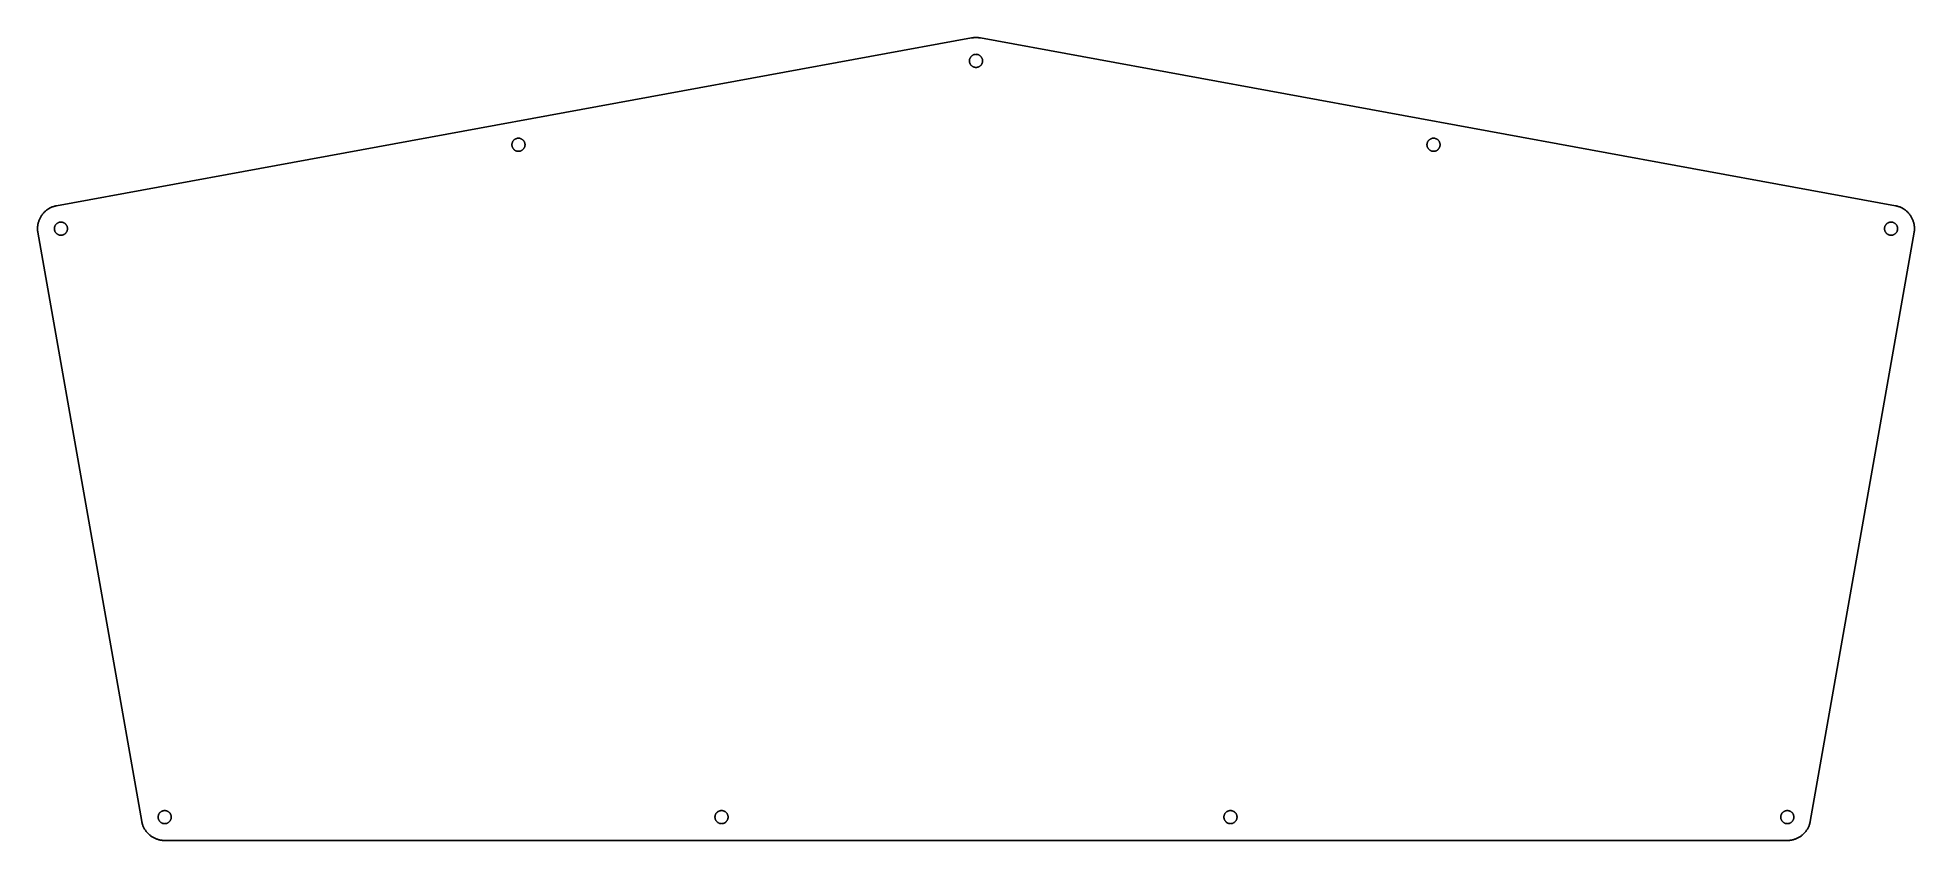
# Model space of a CAD drawing. Header units: metres. Extents: x -7 to 315, y -15 to 123.
import ezdxf

# ---------------------------------------------------------------- set-up
doc = ezdxf.new("R2010")
doc.units = ezdxf.units.M

msp = doc.modelspace()

# ---------------------------------------------------------------- linework, layer by layer
for p, q in [((153.25, 122.829), (-3.38733, 94.1015)), ((153.374, 122.851), (153.25, 122.829)), ((153.499, 122.869), (153.374, 122.851)), ((153.624, 122.883), (153.499, 122.869)), ((153.749, 122.892), (153.624, 122.883)), ((153.874, 122.898), (153.749, 122.892)), ((154, 122.9), (153.874, 122.898)), ((154.126, 122.898), (154, 122.9)), ((154.251, 122.892), (154.126, 122.898)), ((154.376, 122.883), (154.251, 122.892)), ((154.501, 122.869), (154.376, 122.883)), ((154.626, 122.851), (154.501, 122.869)), ((154.75, 122.829), (154.626, 122.851)), ((311.387, 94.1015), (154.75, 122.829)), ((152.877, 118.9), (152.879, 118.971)), ((152.879, 118.83), (152.877, 118.9)), ((152.879, 118.971), (152.886, 119.041)), ((152.886, 119.041), (152.897, 119.111)), ((152.897, 119.111), (152.912, 119.18)), ((152.912, 119.18), (152.932, 119.247)), ((152.932, 119.247), (152.956, 119.314)), ((152.956, 119.314), (152.984, 119.378)), ((152.984, 119.378), (153.016, 119.441)), ((153.016, 119.441), (153.052, 119.502)), ((153.052, 119.502), (153.091, 119.56)), ((153.091, 119.56), (153.135, 119.616)), ((153.135, 119.616), (153.181, 119.669)), ((153.181, 119.669), (153.231, 119.719)), ((153.231, 119.719), (153.284, 119.766)), ((153.284, 119.766), (153.34, 119.809)), ((153.34, 119.809), (153.398, 119.848)), ((153.398, 119.848), (153.459, 119.884)), ((153.459, 119.884), (153.522, 119.916)), ((153.522, 119.916), (153.587, 119.944)), ((153.587, 119.944), (153.653, 119.968)), ((153.653, 119.968), (153.721, 119.988)), ((153.721, 119.988), (153.79, 120.003)), ((153.79, 120.003), (153.859, 120.014)), ((153.859, 120.014), (153.929, 120.021)), ((153.929, 120.021), (154, 120.023)), ((154, 120.023), (154.071, 120.021)), ((154.071, 120.021), (154.141, 120.014)), ((154.141, 120.014), (154.21, 120.003)), ((154.21, 120.003), (154.279, 119.988)), ((154.279, 119.988), (154.347, 119.968)), ((154.347, 119.968), (154.413, 119.944)), ((154.413, 119.944), (154.478, 119.916)), ((154.478, 119.916), (154.541, 119.884)), ((154.541, 119.884), (154.602, 119.848)), ((154.602, 119.848), (154.66, 119.809)), ((154.66, 119.809), (154.716, 119.766)), ((154.716, 119.766), (154.769, 119.719)), ((154.769, 119.719), (154.819, 119.669)), ((154.819, 119.669), (154.865, 119.616)), ((154.865, 119.616), (154.909, 119.56)), ((154.909, 119.56), (154.948, 119.502)), ((154.948, 119.502), (154.984, 119.441)), ((154.984, 119.441), (155.016, 119.378)), ((155.016, 119.378), (155.044, 119.314)), ((155.044, 119.314), (155.068, 119.247)), ((155.068, 119.247), (155.088, 119.18)), ((155.088, 119.18), (155.103, 119.111)), ((155.103, 119.111), (155.114, 119.041)), ((155.114, 119.041), (155.121, 118.971)), ((155.121, 118.971), (155.123, 118.9)), ((155.123, 118.9), (155.121, 118.83)), ((152.886, 118.76), (152.879, 118.83)), ((152.897, 118.69), (152.886, 118.76)), ((152.912, 118.621), (152.897, 118.69)), ((152.932, 118.553), (152.912, 118.621)), ((152.956, 118.487), (152.932, 118.553)), ((152.984, 118.422), (152.956, 118.487)), ((153.016, 118.359), (152.984, 118.422)), ((153.052, 118.299), (153.016, 118.359)), ((153.091, 118.24), (153.052, 118.299)), ((153.135, 118.184), (153.091, 118.24)), ((153.181, 118.132), (153.135, 118.184)), ((153.231, 118.082), (153.181, 118.132)), ((153.284, 118.035), (153.231, 118.082)), ((153.34, 117.992), (153.284, 118.035)), ((153.398, 117.952), (153.34, 117.992)), ((153.459, 117.916), (153.398, 117.952)), ((153.522, 117.884), (153.459, 117.916)), ((153.587, 117.856), (153.522, 117.884)), ((153.653, 117.832), (153.587, 117.856)), ((153.721, 117.813), (153.653, 117.832)), ((153.79, 117.797), (153.721, 117.813)), ((153.859, 117.786), (153.79, 117.797)), ((153.929, 117.779), (153.859, 117.786)), ((154, 117.777), (153.929, 117.779)), ((154.071, 117.779), (154, 117.777)), ((154.141, 117.786), (154.071, 117.779)), ((154.21, 117.797), (154.141, 117.786)), ((154.279, 117.813), (154.21, 117.797)), ((154.347, 117.832), (154.279, 117.813)), ((154.413, 117.856), (154.347, 117.832)), ((154.478, 117.884), (154.413, 117.856)), ((154.541, 117.916), (154.478, 117.884)), ((154.602, 117.952), (154.541, 117.916)), ((154.66, 117.992), (154.602, 117.952)), ((154.716, 118.035), (154.66, 117.992)), ((154.769, 118.082), (154.716, 118.035)), ((154.819, 118.132), (154.769, 118.082)), ((154.865, 118.184), (154.819, 118.132)), ((154.909, 118.24), (154.865, 118.184)), ((154.948, 118.299), (154.909, 118.24)), ((154.984, 118.359), (154.948, 118.299)), ((155.016, 118.422), (154.984, 118.359)), ((155.044, 118.487), (155.016, 118.422)), ((155.068, 118.553), (155.044, 118.487)), ((155.088, 118.621), (155.068, 118.553)), ((155.103, 118.69), (155.088, 118.621)), ((155.114, 118.76), (155.103, 118.69)), ((155.121, 118.83), (155.114, 118.76)), ((74.5581, 104.536), (74.5603, 104.607)), ((74.5603, 104.466), (74.5581, 104.536)), ((74.5603, 104.607), (74.5669, 104.677)), ((74.5669, 104.396), (74.5603, 104.466)), ((74.5669, 104.677), (74.578, 104.747)), ((74.578, 104.326), (74.5669, 104.396)), ((74.578, 104.747), (74.5934, 104.816)), ((74.5934, 104.257), (74.578, 104.326)), ((74.5934, 104.816), (74.6131, 104.883)), ((74.6131, 104.189), (74.5934, 104.257)), ((74.6131, 104.883), (74.6369, 104.95)), ((74.6369, 104.123), (74.6131, 104.189)), ((74.6369, 104.95), (74.665, 105.014)), ((74.665, 104.058), (74.6369, 104.123)), ((74.665, 105.014), (74.697, 105.077)), ((74.697, 103.995), (74.665, 104.058)), ((74.697, 105.077), (74.7329, 105.138)), ((74.7329, 103.935), (74.697, 103.995)), ((74.7329, 105.138), (74.7726, 105.196)), ((74.7726, 103.876), (74.7329, 103.935)), ((74.7726, 105.196), (74.8158, 105.252)), ((74.8158, 103.82), (74.7726, 103.876)), ((74.8158, 105.252), (74.8625, 105.305)), ((74.8625, 103.768), (74.8158, 103.82)), ((74.8625, 105.305), (74.9123, 105.355)), ((74.9123, 103.718), (74.8625, 103.768)), ((74.9123, 105.355), (74.9653, 105.402)), ((74.9653, 103.671), (74.9123, 103.718)), ((74.9653, 105.402), (75.021, 105.445)), ((75.021, 103.628), (74.9653, 103.671)), ((75.021, 105.445), (75.0793, 105.485)), ((75.0793, 103.588), (75.021, 103.628)), ((75.0793, 105.485), (75.1401, 105.52)), ((75.1401, 103.552), (75.0793, 103.588)), ((75.1401, 105.52), (75.2029, 105.552)), ((75.2029, 103.52), (75.1401, 103.552)), ((75.2029, 105.552), (75.2677, 105.58)), ((75.2677, 103.492), (75.2029, 103.52)), ((75.2677, 105.58), (75.3341, 105.604)), ((75.3341, 103.468), (75.2677, 103.492)), ((75.3341, 105.604), (75.4018, 105.624)), ((75.4018, 103.449), (75.3341, 103.468)), ((75.4018, 105.624), (75.4707, 105.639)), ((75.4707, 103.433), (75.4018, 103.449)), ((75.4707, 105.639), (75.5403, 105.65)), ((75.5403, 103.422), (75.4707, 103.433)), ((75.5403, 105.65), (75.6106, 105.657)), ((75.6106, 103.416), (75.5403, 103.422)), ((75.6106, 105.657), (75.6811, 105.659)), ((75.6811, 103.413), (75.6106, 103.416)), ((75.6811, 105.659), (75.7516, 105.657)), ((75.7516, 103.416), (75.6811, 103.413)), ((75.7516, 105.657), (75.8218, 105.65)), ((75.8218, 103.422), (75.7516, 103.416)), ((75.8218, 105.65), (75.8915, 105.639)), ((75.8915, 103.433), (75.8218, 103.422)), ((75.8915, 105.639), (75.9604, 105.624)), ((75.9604, 103.449), (75.8915, 103.433)), ((75.9604, 105.624), (76.0281, 105.604)), ((76.0281, 103.468), (75.9604, 103.449)), ((76.0281, 105.604), (76.0945, 105.58)), ((76.0945, 103.492), (76.0281, 103.468)), ((76.0945, 105.58), (76.1592, 105.552)), ((76.1592, 103.52), (76.0945, 103.492)), ((76.1592, 105.552), (76.2221, 105.52)), ((76.2221, 103.552), (76.1592, 103.52)), ((76.2221, 105.52), (76.2828, 105.485)), ((76.2828, 103.588), (76.2221, 103.552)), ((76.2828, 105.485), (76.3412, 105.445)), ((76.3412, 103.628), (76.2828, 103.588)), ((76.3412, 105.445), (76.3969, 105.402)), ((76.3969, 103.671), (76.3412, 103.628)), ((76.3969, 105.402), (76.4498, 105.355)), ((76.4498, 103.718), (76.3969, 103.671)), ((76.4498, 105.355), (76.4997, 105.305)), ((76.4997, 103.768), (76.4498, 103.718)), ((76.4997, 105.305), (76.5464, 105.252)), ((76.5464, 103.82), (76.4997, 103.768)), ((76.5464, 105.252), (76.5896, 105.196)), ((76.5896, 103.876), (76.5464, 103.82)), ((76.5896, 105.196), (76.6293, 105.138)), ((76.6293, 103.935), (76.5896, 103.876)), ((76.6293, 105.138), (76.6652, 105.077)), ((76.6652, 103.995), (76.6293, 103.935)), ((76.6652, 105.077), (76.6972, 105.014)), ((76.6972, 104.058), (76.6652, 103.995)), ((76.6972, 105.014), (76.7252, 104.95)), ((76.7252, 104.123), (76.6972, 104.058)), ((76.7252, 104.95), (76.7491, 104.883)), ((76.7491, 104.189), (76.7252, 104.123)), ((76.7491, 104.883), (76.7688, 104.816)), ((76.7688, 104.257), (76.7491, 104.189)), ((76.7688, 104.816), (76.7842, 104.747)), ((76.7842, 104.326), (76.7688, 104.257)), ((76.7842, 104.747), (76.7952, 104.677)), ((76.7952, 104.396), (76.7842, 104.326)), ((76.7952, 104.677), (76.8019, 104.607)), ((76.8019, 104.466), (76.7952, 104.396)), ((76.8019, 104.607), (76.8041, 104.536)), ((76.8041, 104.536), (76.8019, 104.466)), ((231.196, 104.536), (231.198, 104.607)), ((231.198, 104.466), (231.196, 104.536)), ((231.198, 104.607), (231.205, 104.677)), ((231.205, 104.396), (231.198, 104.466)), ((231.205, 104.677), (231.216, 104.747)), ((231.216, 104.326), (231.205, 104.396)), ((231.216, 104.747), (231.231, 104.816)), ((231.231, 104.257), (231.216, 104.326)), ((231.231, 104.816), (231.251, 104.883)), ((231.251, 104.189), (231.231, 104.257)), ((231.251, 104.883), (231.275, 104.95)), ((231.275, 104.123), (231.251, 104.189)), ((231.275, 104.95), (231.303, 105.014)), ((231.303, 104.058), (231.275, 104.123)), ((231.303, 105.014), (231.335, 105.077)), ((231.335, 103.995), (231.303, 104.058)), ((231.335, 105.077), (231.371, 105.138)), ((231.371, 103.935), (231.335, 103.995)), ((231.371, 105.138), (231.41, 105.196)), ((231.41, 103.876), (231.371, 103.935)), ((231.41, 105.196), (231.454, 105.252)), ((231.454, 103.82), (231.41, 103.876)), ((231.454, 105.252), (231.5, 105.305)), ((231.5, 103.768), (231.454, 103.82)), ((231.5, 105.305), (231.55, 105.355)), ((231.55, 103.718), (231.5, 103.768)), ((231.55, 105.355), (231.603, 105.402)), ((231.603, 103.671), (231.55, 103.718)), ((231.603, 105.402), (231.659, 105.445)), ((231.659, 103.628), (231.603, 103.671)), ((231.659, 105.445), (231.717, 105.485)), ((231.717, 103.588), (231.659, 103.628)), ((231.717, 105.485), (231.778, 105.52)), ((231.778, 103.552), (231.717, 103.588)), ((231.778, 105.52), (231.841, 105.552)), ((231.841, 103.52), (231.778, 103.552)), ((231.841, 105.552), (231.905, 105.58)), ((231.905, 103.492), (231.841, 103.52)), ((231.905, 105.58), (231.972, 105.604)), ((231.972, 103.468), (231.905, 103.492)), ((231.972, 105.604), (232.04, 105.624)), ((232.04, 103.449), (231.972, 103.468)), ((232.04, 105.624), (232.108, 105.639)), ((232.108, 103.433), (232.04, 103.449)), ((232.108, 105.639), (232.178, 105.65)), ((232.178, 103.422), (232.108, 103.433)), ((232.178, 105.65), (232.248, 105.657)), ((232.248, 103.416), (232.178, 103.422)), ((232.248, 105.657), (232.319, 105.659)), ((232.319, 103.413), (232.248, 103.416)), ((232.319, 105.659), (232.389, 105.657)), ((232.389, 103.416), (232.319, 103.413)), ((232.389, 105.657), (232.46, 105.65)), ((232.46, 103.422), (232.389, 103.416)), ((232.46, 105.65), (232.529, 105.639)), ((232.529, 103.433), (232.46, 103.422)), ((232.529, 105.639), (232.598, 105.624)), ((232.598, 103.449), (232.529, 103.433)), ((232.598, 105.624), (232.666, 105.604)), ((232.666, 103.468), (232.598, 103.449)), ((232.666, 105.604), (232.732, 105.58)), ((232.732, 103.492), (232.666, 103.468)), ((232.732, 105.58), (232.797, 105.552)), ((232.797, 103.52), (232.732, 103.492)), ((232.797, 105.552), (232.86, 105.52)), ((232.86, 103.552), (232.797, 103.52)), ((232.86, 105.52), (232.921, 105.485)), ((232.921, 103.588), (232.86, 103.552)), ((232.921, 105.485), (232.979, 105.445)), ((232.979, 103.628), (232.921, 103.588)), ((232.979, 105.445), (233.035, 105.402)), ((233.035, 103.671), (232.979, 103.628)), ((233.035, 105.402), (233.088, 105.355)), ((233.088, 103.718), (233.035, 103.671)), ((233.088, 105.355), (233.138, 105.305)), ((233.138, 103.768), (233.088, 103.718)), ((233.138, 105.305), (233.184, 105.252)), ((233.184, 103.82), (233.138, 103.768)), ((233.184, 105.252), (233.227, 105.196)), ((233.227, 103.876), (233.184, 103.82)), ((233.227, 105.196), (233.267, 105.138)), ((233.267, 103.935), (233.227, 103.876)), ((233.267, 105.138), (233.303, 105.077)), ((233.303, 103.995), (233.267, 103.935)), ((233.303, 105.077), (233.335, 105.014)), ((233.335, 104.058), (233.303, 103.995)), ((233.335, 105.014), (233.363, 104.95)), ((233.363, 104.123), (233.335, 104.058)), ((233.363, 104.95), (233.387, 104.883)), ((233.387, 104.189), (233.363, 104.123)), ((233.387, 104.883), (233.407, 104.816)), ((233.407, 104.257), (233.387, 104.189)), ((233.407, 104.816), (233.422, 104.747)), ((233.422, 104.326), (233.407, 104.257)), ((233.422, 104.747), (233.433, 104.677)), ((233.433, 104.396), (233.422, 104.326)), ((233.433, 104.677), (233.44, 104.607)), ((233.44, 104.466), (233.433, 104.396)), ((233.44, 104.607), (233.442, 104.536)), ((233.442, 104.536), (233.44, 104.466)), ((-5.28305, 93.1728), (-5.37599, 93.0883)), ((-5.1875, 93.2545), (-5.28305, 93.1728)), ((-5.08943, 93.333), (-5.1875, 93.2545)), ((-4.98895, 93.4085), (-5.08943, 93.333)), ((-4.88614, 93.4807), (-4.98895, 93.4085)), ((-4.78111, 93.5497), (-4.88614, 93.4807)), ((-4.67397, 93.6154), (-4.78111, 93.5497)), ((-4.56482, 93.6776), (-4.67397, 93.6154)), ((-4.45377, 93.7364), (-4.56482, 93.6776)), ((-4.34093, 93.7917), (-4.45377, 93.7364)), ((-4.22639, 93.8434), (-4.34093, 93.7917)), ((-4.11031, 93.8915), (-4.22639, 93.8434)), ((-3.99275, 93.9359), (-4.11031, 93.8915)), ((-3.87387, 93.9766), (-3.99275, 93.9359)), ((-3.75377, 94.0136), (-3.87387, 93.9766)), ((-3.63257, 94.0467), (-3.75377, 94.0136)), ((-3.51038, 94.0761), (-3.63257, 94.0467)), ((-3.38733, 94.1015), (-3.51038, 94.0761)), ((311.51, 94.0761), (311.387, 94.1015)), ((311.633, 94.0467), (311.51, 94.0761)), ((311.754, 94.0136), (311.633, 94.0467)), ((311.874, 93.9766), (311.754, 94.0136)), ((311.993, 93.9359), (311.874, 93.9766)), ((312.11, 93.8915), (311.993, 93.9359)), ((312.226, 93.8434), (312.11, 93.8915)), ((312.341, 93.7917), (312.226, 93.8434)), ((312.454, 93.7364), (312.341, 93.7917)), ((312.565, 93.6776), (312.454, 93.7364)), ((312.674, 93.6154), (312.565, 93.6776)), ((312.781, 93.5497), (312.674, 93.6154)), ((312.886, 93.4807), (312.781, 93.5497)), ((312.989, 93.4085), (312.886, 93.4807)), ((313.089, 93.333), (312.989, 93.4085)), ((313.188, 93.2545), (313.089, 93.333)), ((313.283, 93.1728), (313.188, 93.2545)), ((313.376, 93.0883), (313.283, 93.1728)), ((-6.63583, 90.298), (-6.6378, 90.1724)), ((-6.6378, 90.1724), (-6.63583, 90.0468)), ((-6.62991, 90.4236), (-6.63583, 90.298)), ((-6.63583, 90.0468), (-6.62991, 89.9212)), ((-6.62006, 90.5488), (-6.62991, 90.4236)), ((-6.60626, 90.6737), (-6.62006, 90.5488)), ((-6.58856, 90.7981), (-6.60626, 90.6737)), ((-6.56696, 90.9219), (-6.58856, 90.7981)), ((-6.54147, 91.045), (-6.56696, 90.9219)), ((-6.51213, 91.1672), (-6.54147, 91.045)), ((-6.47897, 91.2884), (-6.51213, 91.1672)), ((-6.44203, 91.4085), (-6.47897, 91.2884)), ((-6.40132, 91.5273), (-6.44203, 91.4085)), ((-6.35692, 91.6449), (-6.40132, 91.5273)), ((-6.30882, 91.761), (-6.35692, 91.6449)), ((-6.25711, 91.8755), (-6.30882, 91.761)), ((-6.20183, 91.9884), (-6.25711, 91.8755)), ((-6.14304, 92.0994), (-6.20183, 91.9884)), ((-6.08078, 92.2086), (-6.14304, 92.0994)), ((-6.01512, 92.3157), (-6.08078, 92.2086)), ((-5.94612, 92.4207), (-6.01512, 92.3157)), ((-5.87387, 92.5235), (-5.94612, 92.4207)), ((-5.79843, 92.624), (-5.87387, 92.5235)), ((-5.71986, 92.7221), (-5.79843, 92.624)), ((-5.63824, 92.8176), (-5.71986, 92.7221)), ((-5.55368, 92.9106), (-5.63824, 92.8176)), ((-5.46623, 93.0008), (-5.55368, 92.9106)), ((-5.37599, 93.0883), (-5.46623, 93.0008)), ((-3.7608, 90.1724), (-3.75859, 90.2429)), ((-3.75859, 90.1019), (-3.7608, 90.1724)), ((-3.75859, 90.2429), (-3.75195, 90.3131)), ((-3.75195, 90.0316), (-3.75859, 90.1019)), ((-3.75195, 90.3131), (-3.74092, 90.3828)), ((-3.74092, 89.962), (-3.75195, 90.0316)), ((-3.74092, 90.3828), (-3.72552, 90.4517)), ((-3.72552, 89.8931), (-3.74092, 89.962)), ((-3.72552, 90.4517), (-3.70584, 90.5194)), ((-3.70584, 90.5194), (-3.68195, 90.5858)), ((-3.68195, 90.5858), (-3.65393, 90.6505)), ((-3.65393, 90.6505), (-3.6219, 90.7134)), ((-3.6219, 90.7134), (-3.58598, 90.7741)), ((-3.58598, 90.7741), (-3.54633, 90.8325)), ((-3.54633, 90.8325), (-3.5031, 90.8882)), ((-3.5031, 90.8882), (-3.45644, 90.9411)), ((-3.45644, 90.9411), (-3.40656, 90.991)), ((-3.40656, 90.991), (-3.35364, 91.0377)), ((-3.35364, 91.0377), (-3.29788, 91.0809)), ((-3.29788, 91.0809), (-3.23953, 91.1206)), ((-3.23953, 91.1206), (-3.17882, 91.1565)), ((-3.17882, 91.1565), (-3.11595, 91.1885)), ((-3.11595, 91.1885), (-3.05121, 91.2165)), ((-3.05121, 91.2165), (-2.98483, 91.2404)), ((-2.98483, 91.2404), (-2.91708, 91.2601)), ((-2.91708, 91.2601), (-2.84824, 91.2755)), ((-2.84824, 91.2755), (-2.77855, 91.2865)), ((-2.77855, 91.2865), (-2.70831, 91.2932)), ((-2.70831, 91.2932), (-2.6378, 91.2954)), ((-2.6378, 91.2954), (-2.56729, 91.2932)), ((-2.56729, 91.2932), (-2.49706, 91.2865)), ((-2.49706, 91.2865), (-2.42738, 91.2755)), ((-2.42738, 91.2755), (-2.35852, 91.2601)), ((-2.35852, 91.2601), (-2.29079, 91.2404)), ((-2.29079, 91.2404), (-2.2244, 91.2165)), ((-2.2244, 91.2165), (-2.15965, 91.1885)), ((-2.15965, 91.1885), (-2.0968, 91.1565)), ((-2.0968, 91.1565), (-2.03607, 91.1206)), ((-2.03607, 91.1206), (-1.97772, 91.0809)), ((-1.97772, 91.0809), (-1.92198, 91.0377)), ((-1.92198, 91.0377), (-1.86906, 90.991)), ((-1.86906, 90.991), (-1.81917, 90.9411)), ((-1.81917, 90.9411), (-1.77252, 90.8882)), ((-1.77252, 90.8882), (-1.72928, 90.8325)), ((-1.72928, 90.8325), (-1.68962, 90.7741)), ((-1.68962, 90.7741), (-1.65372, 90.7134)), ((-1.65372, 90.7134), (-1.62169, 90.6505)), ((-1.62169, 90.6505), (-1.59367, 90.5858)), ((-1.59367, 90.5858), (-1.56976, 90.5194)), ((-1.56976, 90.5194), (-1.55008, 90.4517)), ((-1.55008, 90.4517), (-1.5347, 90.3828)), ((-1.5347, 89.962), (-1.55008, 89.8931)), ((-1.5347, 90.3828), (-1.52367, 90.3131)), ((-1.52367, 90.0316), (-1.5347, 89.962)), ((-1.52367, 90.3131), (-1.51703, 90.2429)), ((-1.51703, 90.1019), (-1.52367, 90.0316)), ((-1.51703, 90.2429), (-1.5148, 90.1724)), ((-1.5148, 90.1724), (-1.51703, 90.1019)), ((309.515, 90.1724), (309.517, 90.2429)), ((309.517, 90.1019), (309.515, 90.1724)), ((309.517, 90.2429), (309.524, 90.3131)), ((309.524, 90.0316), (309.517, 90.1019)), ((309.524, 90.3131), (309.535, 90.3828)), ((309.535, 89.962), (309.524, 90.0316)), ((309.535, 90.3828), (309.55, 90.4517)), ((309.55, 89.8931), (309.535, 89.962)), ((309.55, 90.4517), (309.57, 90.5194)), ((309.57, 90.5194), (309.594, 90.5858)), ((309.594, 90.5858), (309.622, 90.6505)), ((309.622, 90.6505), (309.654, 90.7134)), ((309.654, 90.7134), (309.69, 90.7741)), ((309.69, 90.7741), (309.729, 90.8325)), ((309.729, 90.8325), (309.773, 90.8882)), ((309.773, 90.8882), (309.819, 90.9411)), ((309.819, 90.9411), (309.869, 90.991)), ((309.869, 90.991), (309.922, 91.0377)), ((309.922, 91.0377), (309.978, 91.0809)), ((309.978, 91.0809), (310.036, 91.1206)), ((310.036, 91.1206), (310.097, 91.1565)), ((310.097, 91.1565), (310.16, 91.1885)), ((310.16, 91.1885), (310.224, 91.2165)), ((310.224, 91.2165), (310.291, 91.2404)), ((310.291, 91.2404), (310.359, 91.2601)), ((310.359, 91.2601), (310.427, 91.2755)), ((310.427, 91.2755), (310.497, 91.2865)), ((310.497, 91.2865), (310.567, 91.2932)), ((310.567, 91.2932), (310.638, 91.2954)), ((310.638, 91.2954), (310.708, 91.2932)), ((310.708, 91.2932), (310.779, 91.2865)), ((310.779, 91.2865), (310.848, 91.2755)), ((310.848, 91.2755), (310.917, 91.2601)), ((310.917, 91.2601), (310.985, 91.2404)), ((310.985, 91.2404), (311.051, 91.2165)), ((311.051, 91.2165), (311.116, 91.1885)), ((311.116, 91.1885), (311.179, 91.1565)), ((311.179, 91.1565), (311.24, 91.1206)), ((311.24, 91.1206), (311.298, 91.0809)), ((311.298, 91.0809), (311.354, 91.0377)), ((311.354, 91.0377), (311.407, 90.991)), ((311.407, 90.991), (311.456, 90.9411)), ((311.456, 90.9411), (311.503, 90.8882)), ((311.503, 90.8882), (311.546, 90.8325)), ((311.546, 90.8325), (311.586, 90.7741)), ((311.586, 90.7741), (311.622, 90.7134)), ((311.622, 90.7134), (311.654, 90.6505)), ((311.654, 90.6505), (311.682, 90.5858)), ((311.682, 90.5858), (311.706, 90.5194)), ((311.706, 90.5194), (311.726, 90.4517)), ((311.726, 90.4517), (311.741, 90.3828)), ((311.741, 89.962), (311.726, 89.8931)), ((311.741, 90.3828), (311.752, 90.3131)), ((311.752, 90.0316), (311.741, 89.962)), ((311.752, 90.3131), (311.759, 90.2429)), ((311.759, 90.1019), (311.752, 90.0316)), ((311.759, 90.2429), (311.761, 90.1724)), ((311.761, 90.1724), (311.759, 90.1019)), ((313.466, 93.0008), (313.376, 93.0883)), ((313.554, 92.9106), (313.466, 93.0008)), ((313.638, 92.8176), (313.554, 92.9106)), ((313.72, 92.7221), (313.638, 92.8176)), ((313.798, 92.624), (313.72, 92.7221)), ((313.874, 92.5235), (313.798, 92.624)), ((313.946, 92.4207), (313.874, 92.5235)), ((314.015, 92.3157), (313.946, 92.4207)), ((314.081, 92.2086), (314.015, 92.3157)), ((314.143, 92.0994), (314.081, 92.2086)), ((314.202, 91.9884), (314.143, 92.0994)), ((314.257, 91.8755), (314.202, 91.9884)), ((314.309, 91.761), (314.257, 91.8755)), ((314.357, 91.6449), (314.309, 91.761)), ((314.401, 91.5273), (314.357, 91.6449)), ((314.442, 91.4085), (314.401, 91.5273)), ((314.479, 91.2884), (314.442, 91.4085)), ((314.512, 91.1672), (314.479, 91.2884)), ((314.541, 91.045), (314.512, 91.1672)), ((314.567, 90.9219), (314.541, 91.045)), ((314.589, 90.7981), (314.567, 90.9219)), ((314.606, 90.6737), (314.589, 90.7981)), ((314.62, 90.5488), (314.606, 90.6737)), ((314.63, 90.4236), (314.62, 90.5488)), ((314.636, 90.298), (314.63, 90.4236)), ((314.63, 89.9212), (314.636, 90.0468)), ((314.638, 90.1724), (314.636, 90.298)), ((314.636, 90.0468), (314.638, 90.1724)), ((-6.62991, 89.9212), (-6.62006, 89.796)), ((-6.62006, 89.796), (-6.60626, 89.6711)), ((-6.60626, 89.6711), (-6.58856, 89.5467)), ((-6.58856, 89.5467), (11.2009, -11.3437)), ((-3.70584, 89.8254), (-3.72552, 89.8931)), ((-3.68195, 89.759), (-3.70584, 89.8254)), ((-3.65393, 89.6942), (-3.68195, 89.759)), ((-3.6219, 89.6314), (-3.65393, 89.6942)), ((-3.58598, 89.5707), (-3.6219, 89.6314)), ((-3.54633, 89.5123), (-3.58598, 89.5707)), ((-3.5031, 89.4566), (-3.54633, 89.5123)), ((-3.45644, 89.4037), (-3.5031, 89.4566)), ((-3.40656, 89.3538), (-3.45644, 89.4037)), ((-3.35364, 89.3071), (-3.40656, 89.3538)), ((-3.29788, 89.2639), (-3.35364, 89.3071)), ((-3.23953, 89.2242), (-3.29788, 89.2639)), ((-3.17882, 89.1883), (-3.23953, 89.2242)), ((-3.11595, 89.1563), (-3.17882, 89.1883)), ((-3.05121, 89.1283), (-3.11595, 89.1563)), ((-2.98483, 89.1044), (-3.05121, 89.1283)), ((-2.91708, 89.0847), (-2.98483, 89.1044)), ((-2.84824, 89.0693), (-2.91708, 89.0847)), ((-2.77855, 89.0583), (-2.84824, 89.0693)), ((-2.70831, 89.0516), (-2.77855, 89.0583)), ((-2.6378, 89.0494), (-2.70831, 89.0516)), ((-2.56729, 89.0516), (-2.6378, 89.0494)), ((-2.49706, 89.0583), (-2.56729, 89.0516)), ((-2.42738, 89.0693), (-2.49706, 89.0583)), ((-2.35852, 89.0847), (-2.42738, 89.0693)), ((-2.29079, 89.1044), (-2.35852, 89.0847)), ((-2.2244, 89.1283), (-2.29079, 89.1044)), ((-2.15965, 89.1563), (-2.2244, 89.1283)), ((-2.0968, 89.1883), (-2.15965, 89.1563)), ((-2.03607, 89.2242), (-2.0968, 89.1883)), ((-1.97772, 89.2639), (-2.03607, 89.2242)), ((-1.92198, 89.3071), (-1.97772, 89.2639)), ((-1.86906, 89.3538), (-1.92198, 89.3071)), ((-1.81917, 89.4037), (-1.86906, 89.3538)), ((-1.77252, 89.4566), (-1.81917, 89.4037)), ((-1.72928, 89.5123), (-1.77252, 89.4566)), ((-1.68962, 89.5707), (-1.72928, 89.5123)), ((-1.65372, 89.6314), (-1.68962, 89.5707)), ((-1.62169, 89.6942), (-1.65372, 89.6314)), ((-1.59367, 89.759), (-1.62169, 89.6942)), ((-1.56976, 89.8254), (-1.59367, 89.759)), ((-1.55008, 89.8931), (-1.56976, 89.8254)), ((296.799, -11.3437), (314.589, 89.5467)), ((309.57, 89.8254), (309.55, 89.8931)), ((309.594, 89.759), (309.57, 89.8254)), ((309.622, 89.6942), (309.594, 89.759)), ((309.654, 89.6314), (309.622, 89.6942)), ((309.69, 89.5707), (309.654, 89.6314)), ((309.729, 89.5123), (309.69, 89.5707)), ((309.773, 89.4566), (309.729, 89.5123)), ((309.819, 89.4037), (309.773, 89.4566)), ((309.869, 89.3538), (309.819, 89.4037)), ((309.922, 89.3071), (309.869, 89.3538)), ((309.978, 89.2639), (309.922, 89.3071)), ((310.036, 89.2242), (309.978, 89.2639)), ((310.097, 89.1883), (310.036, 89.2242)), ((310.16, 89.1563), (310.097, 89.1883)), ((310.224, 89.1283), (310.16, 89.1563)), ((310.291, 89.1044), (310.224, 89.1283)), ((310.359, 89.0847), (310.291, 89.1044)), ((310.427, 89.0693), (310.359, 89.0847)), ((310.497, 89.0583), (310.427, 89.0693)), ((310.567, 89.0516), (310.497, 89.0583)), ((310.638, 89.0494), (310.567, 89.0516)), ((310.708, 89.0516), (310.638, 89.0494)), ((310.779, 89.0583), (310.708, 89.0516)), ((310.848, 89.0693), (310.779, 89.0583)), ((310.917, 89.0847), (310.848, 89.0693)), ((310.985, 89.1044), (310.917, 89.0847)), ((311.051, 89.1283), (310.985, 89.1044)), ((311.116, 89.1563), (311.051, 89.1283)), ((311.179, 89.1883), (311.116, 89.1563)), ((311.24, 89.2242), (311.179, 89.1883)), ((311.298, 89.2639), (311.24, 89.2242)), ((311.354, 89.3071), (311.298, 89.2639)), ((311.407, 89.3538), (311.354, 89.3071)), ((311.456, 89.4037), (311.407, 89.3538)), ((311.503, 89.4566), (311.456, 89.4037)), ((311.546, 89.5123), (311.503, 89.4566)), ((311.586, 89.5707), (311.546, 89.5123)), ((311.622, 89.6314), (311.586, 89.5707)), ((311.654, 89.6942), (311.622, 89.6314)), ((311.682, 89.759), (311.654, 89.6942)), ((311.706, 89.8254), (311.682, 89.759)), ((311.726, 89.8931), (311.706, 89.8254)), ((314.589, 89.5467), (314.606, 89.6711)), ((314.606, 89.6711), (314.62, 89.796)), ((314.62, 89.796), (314.63, 89.9212)), ((14.5283, -9.646), (14.589, -9.61008)), ((14.589, -9.61008), (14.6519, -9.57805)), ((14.6519, -9.57805), (14.7166, -9.55003)), ((14.7166, -9.55003), (14.783, -9.52614)), ((14.783, -9.52614), (14.8508, -9.50645)), ((14.8508, -9.50645), (14.9196, -9.49106)), ((14.9196, -9.49106), (14.9893, -9.48003)), ((14.9893, -9.48003), (15.0595, -9.47339)), ((15.0595, -9.47339), (15.1301, -9.47118)), ((15.1301, -9.47118), (15.2006, -9.47339)), ((15.2006, -9.47339), (15.2708, -9.48003)), ((15.2708, -9.48003), (15.3405, -9.49106)), ((15.3405, -9.49106), (15.4093, -9.50645)), ((15.4093, -9.50645), (15.4771, -9.52614)), ((15.4771, -9.52614), (15.5434, -9.55003)), ((15.5434, -9.55003), (15.6082, -9.57805)), ((15.6082, -9.57805), (15.6711, -9.61008)), ((15.6711, -9.61008), (15.7318, -9.646)), ((109.839, -9.646), (109.9, -9.61008)), ((109.9, -9.61008), (109.962, -9.57805)), ((109.962, -9.57805), (110.027, -9.55003)), ((110.027, -9.55003), (110.093, -9.52614)), ((110.093, -9.52614), (110.161, -9.50645)), ((110.161, -9.50645), (110.23, -9.49106)), ((110.23, -9.49106), (110.3, -9.48003)), ((110.3, -9.48003), (110.37, -9.47339)), ((110.37, -9.47339), (110.441, -9.47118)), ((110.441, -9.47118), (110.511, -9.47339)), ((110.511, -9.47339), (110.581, -9.48003)), ((110.581, -9.48003), (110.651, -9.49106)), ((110.651, -9.49106), (110.72, -9.50645)), ((110.72, -9.50645), (110.788, -9.52614)), ((110.788, -9.52614), (110.854, -9.55003)), ((110.854, -9.55003), (110.919, -9.57805)), ((110.919, -9.57805), (110.982, -9.61008)), ((110.982, -9.61008), (111.042, -9.646)), ((196.958, -9.646), (197.018, -9.61008)), ((197.018, -9.61008), (197.081, -9.57805)), ((197.081, -9.57805), (197.146, -9.55003)), ((197.146, -9.55003), (197.212, -9.52614)), ((197.212, -9.52614), (197.28, -9.50645)), ((197.28, -9.50645), (197.349, -9.49106)), ((197.349, -9.49106), (197.419, -9.48003)), ((197.419, -9.48003), (197.489, -9.47339)), ((197.489, -9.47339), (197.559, -9.47118)), ((197.559, -9.47118), (197.63, -9.47339)), ((197.63, -9.47339), (197.7, -9.48003)), ((197.7, -9.48003), (197.77, -9.49106)), ((197.77, -9.49106), (197.839, -9.50645)), ((197.839, -9.50645), (197.906, -9.52614)), ((197.906, -9.52614), (197.973, -9.55003)), ((197.973, -9.55003), (198.038, -9.57805)), ((198.038, -9.57805), (198.1, -9.61008)), ((198.1, -9.61008), (198.161, -9.646)), ((292.268, -9.646), (292.329, -9.61008)), ((292.329, -9.61008), (292.392, -9.57805)), ((292.392, -9.57805), (292.457, -9.55003)), ((292.457, -9.55003), (292.523, -9.52614)), ((292.523, -9.52614), (292.591, -9.50645)), ((292.591, -9.50645), (292.66, -9.49106)), ((292.66, -9.49106), (292.729, -9.48003)), ((292.729, -9.48003), (292.799, -9.47339)), ((292.799, -9.47339), (292.87, -9.47118)), ((292.87, -9.47118), (292.94, -9.47339)), ((292.94, -9.47339), (293.011, -9.48003)), ((293.011, -9.48003), (293.08, -9.49106)), ((293.08, -9.49106), (293.149, -9.50645)), ((293.149, -9.50645), (293.217, -9.52614)), ((293.217, -9.52614), (293.283, -9.55003)), ((293.283, -9.55003), (293.348, -9.57805)), ((293.348, -9.57805), (293.411, -9.61008)), ((293.411, -9.61008), (293.472, -9.646)), ((11.2009, -11.3437), (11.2264, -11.4667)), ((11.2264, -11.4667), (11.2557, -11.5889)), ((11.2557, -11.5889), (11.2889, -11.7101)), ((11.2889, -11.7101), (11.3258, -11.8302)), ((11.3258, -11.8302), (11.3665, -11.9491)), ((11.3665, -11.9491), (11.4109, -12.0667)), ((11.4109, -12.0667), (11.459, -12.1828)), ((11.459, -12.1828), (11.5107, -12.2973)), ((11.5107, -12.2973), (11.566, -12.4101)), ((11.566, -12.4101), (11.6248, -12.5212)), ((11.6248, -12.5212), (11.6871, -12.6303)), ((11.6871, -12.6303), (11.7527, -12.7375)), ((11.7527, -12.7375), (11.8217, -12.8425)), ((11.8217, -12.8425), (11.894, -12.9453)), ((14.007, -10.5942), (14.0093, -10.5237)), ((14.0093, -10.6647), (14.007, -10.5942)), ((14.0093, -10.5237), (14.0159, -10.4534)), ((14.0159, -10.7349), (14.0093, -10.6647)), ((14.0159, -10.4534), (14.0269, -10.3837)), ((14.0269, -10.8046), (14.0159, -10.7349)), ((14.0269, -10.3837), (14.0423, -10.3149)), ((14.0423, -10.8734), (14.0269, -10.8046)), ((14.0423, -10.3149), (14.062, -10.2471)), ((14.062, -10.9412), (14.0423, -10.8734)), ((14.062, -10.2471), (14.0859, -10.1808)), ((14.0859, -11.0076), (14.062, -10.9412)), ((14.0859, -10.1808), (14.1139, -10.116)), ((14.1139, -11.0723), (14.0859, -11.0076)), ((14.1139, -10.116), (14.146, -10.0532)), ((14.146, -11.1352), (14.1139, -11.0723)), ((14.146, -10.0532), (14.1819, -9.99243)), ((14.1819, -11.1959), (14.146, -11.1352)), ((14.1819, -9.99243), (14.2215, -9.93408)), ((14.2215, -11.2543), (14.1819, -11.1959)), ((14.2215, -9.93408), (14.2648, -9.87834)), ((14.2648, -11.31), (14.2215, -11.2543)), ((14.2648, -9.87834), (14.3114, -9.82542)), ((14.3114, -11.3629), (14.2648, -11.31)), ((14.3114, -9.82542), (14.3613, -9.77554)), ((14.3613, -11.4128), (14.3114, -11.3629)), ((14.3613, -9.77554), (14.4142, -9.72888)), ((14.4142, -11.4595), (14.3613, -11.4128)), ((14.4142, -9.72888), (14.47, -9.68564)), ((14.47, -11.5027), (14.4142, -11.4595)), ((14.47, -9.68564), (14.5283, -9.646)), ((14.5283, -11.5423), (14.47, -11.5027)), ((14.589, -11.5783), (14.5283, -11.5423)), ((14.6519, -11.6103), (14.589, -11.5783)), ((14.7166, -11.6383), (14.6519, -11.6103)), ((14.783, -11.6622), (14.7166, -11.6383)), ((14.8508, -11.6819), (14.783, -11.6622)), ((14.9196, -11.6973), (14.8508, -11.6819)), ((14.9893, -11.7083), (14.9196, -11.6973)), ((15.0595, -11.715), (14.9893, -11.7083)), ((15.1301, -11.7172), (15.0595, -11.715)), ((15.2006, -11.715), (15.1301, -11.7172)), ((15.2708, -11.7083), (15.2006, -11.715)), ((15.3405, -11.6973), (15.2708, -11.7083)), ((15.4093, -11.6819), (15.3405, -11.6973)), ((15.4771, -11.6622), (15.4093, -11.6819)), ((15.5434, -11.6383), (15.4771, -11.6622)), ((15.6082, -11.6103), (15.5434, -11.6383)), ((15.6711, -11.5783), (15.6082, -11.6103)), ((15.7318, -11.5423), (15.6711, -11.5783)), ((15.7318, -9.646), (15.7901, -9.68564)), ((15.7901, -11.5027), (15.7318, -11.5423)), ((15.7901, -9.68564), (15.8459, -9.72888)), ((15.8459, -11.4595), (15.7901, -11.5027)), ((15.8459, -9.72888), (15.8988, -9.77554)), ((15.8988, -11.4128), (15.8459, -11.4595)), ((15.8988, -9.77554), (15.9487, -9.82542)), ((15.9487, -11.3629), (15.8988, -11.4128)), ((15.9487, -9.82542), (15.9953, -9.87834)), ((15.9953, -11.31), (15.9487, -11.3629)), ((15.9953, -9.87834), (16.0386, -9.93408)), ((16.0386, -11.2543), (15.9953, -11.31)), ((16.0386, -9.93408), (16.0782, -9.99243)), ((16.0782, -11.1959), (16.0386, -11.2543)), ((16.0782, -9.99243), (16.1141, -10.0532)), ((16.1141, -11.1352), (16.0782, -11.1959)), ((16.1141, -10.0532), (16.1462, -10.116)), ((16.1462, -11.0723), (16.1141, -11.1352)), ((16.1462, -10.116), (16.1742, -10.1808)), ((16.1742, -11.0076), (16.1462, -11.0723)), ((16.1742, -10.1808), (16.1981, -10.2471)), ((16.1981, -10.9412), (16.1742, -11.0076)), ((16.1981, -10.2471), (16.2178, -10.3149)), ((16.2178, -10.8734), (16.1981, -10.9412)), ((16.2178, -10.3149), (16.2332, -10.3837)), ((16.2332, -10.8046), (16.2178, -10.8734)), ((16.2332, -10.3837), (16.2442, -10.4534)), ((16.2442, -10.7349), (16.2332, -10.8046)), ((16.2442, -10.4534), (16.2508, -10.5237)), ((16.2508, -10.6647), (16.2442, -10.7349)), ((16.2508, -10.5237), (16.2531, -10.5942)), ((16.2531, -10.5942), (16.2508, -10.6647)), ((109.318, -10.5942), (109.32, -10.5237)), ((109.32, -10.6647), (109.318, -10.5942)), ((109.32, -10.5237), (109.326, -10.4534)), ((109.326, -10.7349), (109.32, -10.6647)), ((109.326, -10.4534), (109.337, -10.3837)), ((109.337, -10.8046), (109.326, -10.7349)), ((109.337, -10.3837), (109.353, -10.3149)), ((109.353, -10.8734), (109.337, -10.8046)), ((109.353, -10.3149), (109.372, -10.2471)), ((109.372, -10.9412), (109.353, -10.8734)), ((109.372, -10.2471), (109.396, -10.1808)), ((109.396, -11.0076), (109.372, -10.9412)), ((109.396, -10.1808), (109.424, -10.116)), ((109.424, -11.0723), (109.396, -11.0076)), ((109.424, -10.116), (109.456, -10.0532)), ((109.456, -11.1352), (109.424, -11.0723)), ((109.456, -10.0532), (109.492, -9.99243)), ((109.492, -11.1959), (109.456, -11.1352)), ((109.492, -9.99243), (109.532, -9.93408)), ((109.532, -11.2543), (109.492, -11.1959)), ((109.532, -9.93408), (109.575, -9.87834)), ((109.575, -11.31), (109.532, -11.2543)), ((109.575, -9.87834), (109.622, -9.82542)), ((109.622, -11.3629), (109.575, -11.31)), ((109.622, -9.82542), (109.672, -9.77554)), ((109.672, -11.4128), (109.622, -11.3629)), ((109.672, -9.77554), (109.725, -9.72888)), ((109.725, -11.4595), (109.672, -11.4128)), ((109.725, -9.72888), (109.78, -9.68564)), ((109.78, -11.5027), (109.725, -11.4595)), ((109.78, -9.68564), (109.839, -9.646)), ((109.839, -11.5423), (109.78, -11.5027)), ((109.9, -11.5783), (109.839, -11.5423)), ((109.962, -11.6103), (109.9, -11.5783)), ((110.027, -11.6383), (109.962, -11.6103)), ((110.093, -11.6622), (110.027, -11.6383)), ((110.161, -11.6819), (110.093, -11.6622)), ((110.23, -11.6973), (110.161, -11.6819)), ((110.3, -11.7083), (110.23, -11.6973)), ((110.37, -11.715), (110.3, -11.7083)), ((110.441, -11.7172), (110.37, -11.715)), ((110.511, -11.715), (110.441, -11.7172)), ((110.581, -11.7083), (110.511, -11.715)), ((110.651, -11.6973), (110.581, -11.7083)), ((110.72, -11.6819), (110.651, -11.6973)), ((110.788, -11.6622), (110.72, -11.6819)), ((110.854, -11.6383), (110.788, -11.6622)), ((110.919, -11.6103), (110.854, -11.6383)), ((110.982, -11.5783), (110.919, -11.6103)), ((111.042, -11.5423), (110.982, -11.5783)), ((111.042, -9.646), (111.101, -9.68564)), ((111.101, -11.5027), (111.042, -11.5423)), ((111.101, -9.68564), (111.156, -9.72888)), ((111.156, -11.4595), (111.101, -11.5027)), ((111.156, -9.72888), (111.209, -9.77554)), ((111.209, -11.4128), (111.156, -11.4595)), ((111.209, -9.77554), (111.259, -9.82542)), ((111.259, -11.3629), (111.209, -11.4128)), ((111.259, -9.82542), (111.306, -9.87834)), ((111.306, -11.31), (111.259, -11.3629)), ((111.306, -9.87834), (111.349, -9.93408)), ((111.349, -11.2543), (111.306, -11.31)), ((111.349, -9.93408), (111.389, -9.99243)), ((111.389, -11.1959), (111.349, -11.2543)), ((111.389, -9.99243), (111.425, -10.0532)), ((111.425, -11.1352), (111.389, -11.1959)), ((111.425, -10.0532), (111.457, -10.116)), ((111.457, -11.0723), (111.425, -11.1352)), ((111.457, -10.116), (111.485, -10.1808)), ((111.485, -11.0076), (111.457, -11.0723)), ((111.485, -10.1808), (111.509, -10.2471)), ((111.509, -10.9412), (111.485, -11.0076)), ((111.509, -10.2471), (111.528, -10.3149)), ((111.528, -10.8734), (111.509, -10.9412)), ((111.528, -10.3149), (111.544, -10.3837)), ((111.544, -10.8046), (111.528, -10.8734)), ((111.544, -10.3837), (111.555, -10.4534)), ((111.555, -10.7349), (111.544, -10.8046)), ((111.555, -10.4534), (111.561, -10.5237)), ((111.561, -10.6647), (111.555, -10.7349)), ((111.561, -10.5237), (111.564, -10.5942)), ((111.564, -10.5942), (111.561, -10.6647)), ((196.436, -10.5942), (196.439, -10.5237)), ((196.439, -10.6647), (196.436, -10.5942)), ((196.439, -10.5237), (196.445, -10.4534)), ((196.445, -10.7349), (196.439, -10.6647)), ((196.445, -10.4534), (196.456, -10.3837)), ((196.456, -10.8046), (196.445, -10.7349)), ((196.456, -10.3837), (196.472, -10.3149)), ((196.472, -10.8734), (196.456, -10.8046)), ((196.472, -10.3149), (196.491, -10.2471)), ((196.491, -10.9412), (196.472, -10.8734)), ((196.491, -10.2471), (196.515, -10.1808)), ((196.515, -11.0076), (196.491, -10.9412)), ((196.515, -10.1808), (196.543, -10.116)), ((196.543, -11.0723), (196.515, -11.0076)), ((196.543, -10.116), (196.575, -10.0532)), ((196.575, -11.1352), (196.543, -11.0723)), ((196.575, -10.0532), (196.611, -9.99243)), ((196.611, -11.1959), (196.575, -11.1352)), ((196.611, -9.99243), (196.651, -9.93408)), ((196.651, -11.2543), (196.611, -11.1959)), ((196.651, -9.93408), (196.694, -9.87834)), ((196.694, -11.31), (196.651, -11.2543)), ((196.694, -9.87834), (196.741, -9.82542)), ((196.741, -11.3629), (196.694, -11.31)), ((196.741, -9.82542), (196.791, -9.77554)), ((196.791, -11.4128), (196.741, -11.3629)), ((196.791, -9.77554), (196.844, -9.72888)), ((196.844, -11.4595), (196.791, -11.4128)), ((196.844, -9.72888), (196.899, -9.68564)), ((196.899, -11.5027), (196.844, -11.4595)), ((196.899, -9.68564), (196.958, -9.646)), ((196.958, -11.5423), (196.899, -11.5027)), ((197.018, -11.5783), (196.958, -11.5423)), ((197.081, -11.6103), (197.018, -11.5783)), ((197.146, -11.6383), (197.081, -11.6103)), ((197.212, -11.6622), (197.146, -11.6383)), ((197.28, -11.6819), (197.212, -11.6622)), ((197.349, -11.6973), (197.28, -11.6819)), ((197.419, -11.7083), (197.349, -11.6973)), ((197.489, -11.715), (197.419, -11.7083)), ((197.559, -11.7172), (197.489, -11.715)), ((197.63, -11.715), (197.559, -11.7172)), ((197.7, -11.7083), (197.63, -11.715)), ((197.77, -11.6973), (197.7, -11.7083)), ((197.839, -11.6819), (197.77, -11.6973)), ((197.906, -11.6622), (197.839, -11.6819)), ((197.973, -11.6383), (197.906, -11.6622)), ((198.038, -11.6103), (197.973, -11.6383)), ((198.1, -11.5783), (198.038, -11.6103)), ((198.161, -11.5423), (198.1, -11.5783)), ((198.161, -9.646), (198.22, -9.68564)), ((198.22, -11.5027), (198.161, -11.5423)), ((198.22, -9.68564), (198.275, -9.72888)), ((198.275, -11.4595), (198.22, -11.5027)), ((198.275, -9.72888), (198.328, -9.77554)), ((198.328, -11.4128), (198.275, -11.4595)), ((198.328, -9.77554), (198.378, -9.82542)), ((198.378, -11.3629), (198.328, -11.4128)), ((198.378, -9.82542), (198.425, -9.87834)), ((198.425, -11.31), (198.378, -11.3629)), ((198.425, -9.87834), (198.468, -9.93408)), ((198.468, -11.2543), (198.425, -11.31)), ((198.468, -9.93408), (198.508, -9.99243)), ((198.508, -11.1959), (198.468, -11.2543)), ((198.508, -9.99243), (198.544, -10.0532)), ((198.544, -11.1352), (198.508, -11.1959)), ((198.544, -10.0532), (198.576, -10.116)), ((198.576, -11.0723), (198.544, -11.1352)), ((198.576, -10.116), (198.604, -10.1808)), ((198.604, -11.0076), (198.576, -11.0723)), ((198.604, -10.1808), (198.628, -10.2471)), ((198.628, -10.9412), (198.604, -11.0076)), ((198.628, -10.2471), (198.647, -10.3149)), ((198.647, -10.8734), (198.628, -10.9412)), ((198.647, -10.3149), (198.663, -10.3837)), ((198.663, -10.8046), (198.647, -10.8734)), ((198.663, -10.3837), (198.674, -10.4534)), ((198.674, -10.7349), (198.663, -10.8046)), ((198.674, -10.4534), (198.68, -10.5237)), ((198.68, -10.6647), (198.674, -10.7349)), ((198.68, -10.5237), (198.682, -10.5942)), ((198.682, -10.5942), (198.68, -10.6647)), ((291.747, -10.5942), (291.749, -10.5237)), ((291.749, -10.6647), (291.747, -10.5942)), ((291.749, -10.5237), (291.756, -10.4534)), ((291.756, -10.7349), (291.749, -10.6647)), ((291.756, -10.4534), (291.767, -10.3837)), ((291.767, -10.8046), (291.756, -10.7349)), ((291.767, -10.3837), (291.782, -10.3149)), ((291.782, -10.8734), (291.767, -10.8046)), ((291.782, -10.3149), (291.802, -10.2471)), ((291.802, -10.9412), (291.782, -10.8734)), ((291.802, -10.2471), (291.826, -10.1808)), ((291.826, -11.0076), (291.802, -10.9412)), ((291.826, -10.1808), (291.854, -10.116)), ((291.854, -11.0723), (291.826, -11.0076)), ((291.854, -10.116), (291.886, -10.0532)), ((291.886, -11.1352), (291.854, -11.0723)), ((291.886, -10.0532), (291.922, -9.99243)), ((291.922, -11.1959), (291.886, -11.1352)), ((291.922, -9.99243), (291.961, -9.93408)), ((291.961, -11.2543), (291.922, -11.1959)), ((291.961, -9.93408), (292.005, -9.87834)), ((292.005, -11.31), (291.961, -11.2543)), ((292.005, -9.87834), (292.051, -9.82542)), ((292.051, -11.3629), (292.005, -11.31)), ((292.051, -9.82542), (292.101, -9.77554)), ((292.101, -11.4128), (292.051, -11.3629)), ((292.101, -9.77554), (292.154, -9.72888)), ((292.154, -11.4595), (292.101, -11.4128)), ((292.154, -9.72888), (292.21, -9.68564)), ((292.21, -11.5027), (292.154, -11.4595)), ((292.21, -9.68564), (292.268, -9.646)), ((292.268, -11.5423), (292.21, -11.5027)), ((292.329, -11.5783), (292.268, -11.5423)), ((292.392, -11.6103), (292.329, -11.5783)), ((292.457, -11.6383), (292.392, -11.6103)), ((292.523, -11.6622), (292.457, -11.6383)), ((292.591, -11.6819), (292.523, -11.6622)), ((292.66, -11.6973), (292.591, -11.6819)), ((292.729, -11.7083), (292.66, -11.6973)), ((292.799, -11.715), (292.729, -11.7083)), ((292.87, -11.7172), (292.799, -11.715)), ((292.94, -11.715), (292.87, -11.7172)), ((293.011, -11.7083), (292.94, -11.715)), ((293.08, -11.6973), (293.011, -11.7083)), ((293.149, -11.6819), (293.08, -11.6973)), ((293.217, -11.6622), (293.149, -11.6819)), ((293.283, -11.6383), (293.217, -11.6622)), ((293.348, -11.6103), (293.283, -11.6383)), ((293.411, -11.5783), (293.348, -11.6103)), ((293.472, -11.5423), (293.411, -11.5783)), ((293.472, -9.646), (293.53, -9.68564)), ((293.53, -11.5027), (293.472, -11.5423)), ((293.53, -9.68564), (293.586, -9.72888)), ((293.586, -11.4595), (293.53, -11.5027)), ((293.586, -9.72888), (293.639, -9.77554)), ((293.639, -11.4128), (293.586, -11.4595)), ((293.639, -9.77554), (293.689, -9.82542)), ((293.689, -11.3629), (293.639, -11.4128)), ((293.689, -9.82542), (293.735, -9.87834)), ((293.735, -11.31), (293.689, -11.3629)), ((293.735, -9.87834), (293.778, -9.93408)), ((293.778, -11.2543), (293.735, -11.31)), ((293.778, -9.93408), (293.818, -9.99243)), ((293.818, -11.1959), (293.778, -11.2543)), ((293.818, -9.99243), (293.854, -10.0532)), ((293.854, -11.1352), (293.818, -11.1959)), ((293.854, -10.0532), (293.886, -10.116)), ((293.886, -11.0723), (293.854, -11.1352)), ((293.886, -10.116), (293.914, -10.1808)), ((293.914, -11.0076), (293.886, -11.0723)), ((293.914, -10.1808), (293.938, -10.2471)), ((293.938, -10.9412), (293.914, -11.0076)), ((293.938, -10.2471), (293.958, -10.3149)), ((293.958, -10.8734), (293.938, -10.9412)), ((293.958, -10.3149), (293.973, -10.3837)), ((293.973, -10.8046), (293.958, -10.8734)), ((293.973, -10.3837), (293.984, -10.4534)), ((293.984, -10.7349), (293.973, -10.8046)), ((293.984, -10.4534), (293.991, -10.5237)), ((293.991, -10.6647), (293.984, -10.7349)), ((293.991, -10.5237), (293.993, -10.5942)), ((293.993, -10.5942), (293.991, -10.6647)), ((296.106, -12.9453), (296.178, -12.8425)), ((296.178, -12.8425), (296.247, -12.7375)), ((296.247, -12.7375), (296.313, -12.6303)), ((296.313, -12.6303), (296.375, -12.5212)), ((296.375, -12.5212), (296.434, -12.4101)), ((296.434, -12.4101), (296.489, -12.2973)), ((296.489, -12.2973), (296.541, -12.1828)), ((296.541, -12.1828), (296.589, -12.0667)), ((296.589, -12.0667), (296.633, -11.9491)), ((296.633, -11.9491), (296.674, -11.8302)), ((296.674, -11.8302), (296.711, -11.7101)), ((296.711, -11.7101), (296.744, -11.5889)), ((296.744, -11.5889), (296.774, -11.4667)), ((296.774, -11.4667), (296.799, -11.3437)), ((11.894, -12.9453), (11.9694, -13.0458)), ((11.9694, -13.0458), (12.048, -13.1439)), ((12.048, -13.1439), (12.1296, -13.2394)), ((12.1296, -13.2394), (12.2142, -13.3324)), ((12.2142, -13.3324), (12.3016, -13.4226)), ((12.3016, -13.4226), (12.3919, -13.51)), ((12.3919, -13.51), (12.4848, -13.5946)), ((12.4848, -13.5946), (12.5804, -13.6762)), ((12.5804, -13.6762), (12.6784, -13.7548)), ((12.6784, -13.7548), (12.7789, -13.8302)), ((12.7789, -13.8302), (12.8817, -13.9025)), ((12.8817, -13.9025), (12.9867, -13.9715)), ((12.9867, -13.9715), (13.0939, -14.0371)), ((13.0939, -14.0371), (13.203, -14.0994)), ((13.203, -14.0994), (13.3141, -14.1582)), ((13.3141, -14.1582), (13.4269, -14.2135)), ((13.4269, -14.2135), (13.5415, -14.2652)), ((13.5415, -14.2652), (13.6575, -14.3133)), ((13.6575, -14.3133), (13.7751, -14.3577)), ((13.7751, -14.3577), (13.894, -14.3984)), ((13.894, -14.3984), (14.0141, -14.4353)), ((14.0141, -14.4353), (14.1353, -14.4685)), ((14.1353, -14.4685), (14.2575, -14.4978)), ((14.2575, -14.4978), (14.3805, -14.5233)), ((14.3805, -14.5233), (14.5043, -14.5449)), ((14.5043, -14.5449), (14.6287, -14.5626)), ((14.6287, -14.5626), (14.7536, -14.5764)), ((14.7536, -14.5764), (14.8789, -14.5863)), ((14.8789, -14.5863), (15.0044, -14.5922)), ((15.0044, -14.5922), (15.1301, -14.5942)), ((15.1301, -14.5942), (292.87, -14.5942)), ((292.87, -14.5942), (292.996, -14.5922)), ((292.996, -14.5922), (293.121, -14.5863)), ((293.121, -14.5863), (293.246, -14.5764)), ((293.246, -14.5764), (293.371, -14.5626)), ((293.371, -14.5626), (293.496, -14.5449)), ((293.496, -14.5449), (293.619, -14.5233)), ((293.619, -14.5233), (293.743, -14.4978)), ((293.743, -14.4978), (293.865, -14.4685)), ((293.865, -14.4685), (293.986, -14.4353)), ((293.986, -14.4353), (294.106, -14.3984)), ((294.106, -14.3984), (294.225, -14.3577)), ((294.225, -14.3577), (294.342, -14.3133)), ((294.342, -14.3133), (294.459, -14.2652)), ((294.459, -14.2652), (294.573, -14.2135)), ((294.573, -14.2135), (294.686, -14.1582)), ((294.686, -14.1582), (294.797, -14.0994)), ((294.797, -14.0994), (294.906, -14.0371)), ((294.906, -14.0371), (295.013, -13.9715)), ((295.013, -13.9715), (295.118, -13.9025)), ((295.118, -13.9025), (295.221, -13.8302)), ((295.221, -13.8302), (295.322, -13.7548)), ((295.322, -13.7548), (295.42, -13.6762)), ((295.42, -13.6762), (295.515, -13.5946)), ((295.515, -13.5946), (295.608, -13.51)), ((295.608, -13.51), (295.698, -13.4226)), ((295.698, -13.4226), (295.786, -13.3324)), ((295.786, -13.3324), (295.87, -13.2394)), ((295.87, -13.2394), (295.952, -13.1439)), ((295.952, -13.1439), (296.031, -13.0458)), ((296.031, -13.0458), (296.106, -12.9453))]:
    msp.add_line(p, q)

doc.saveas('drawing.dxf')
